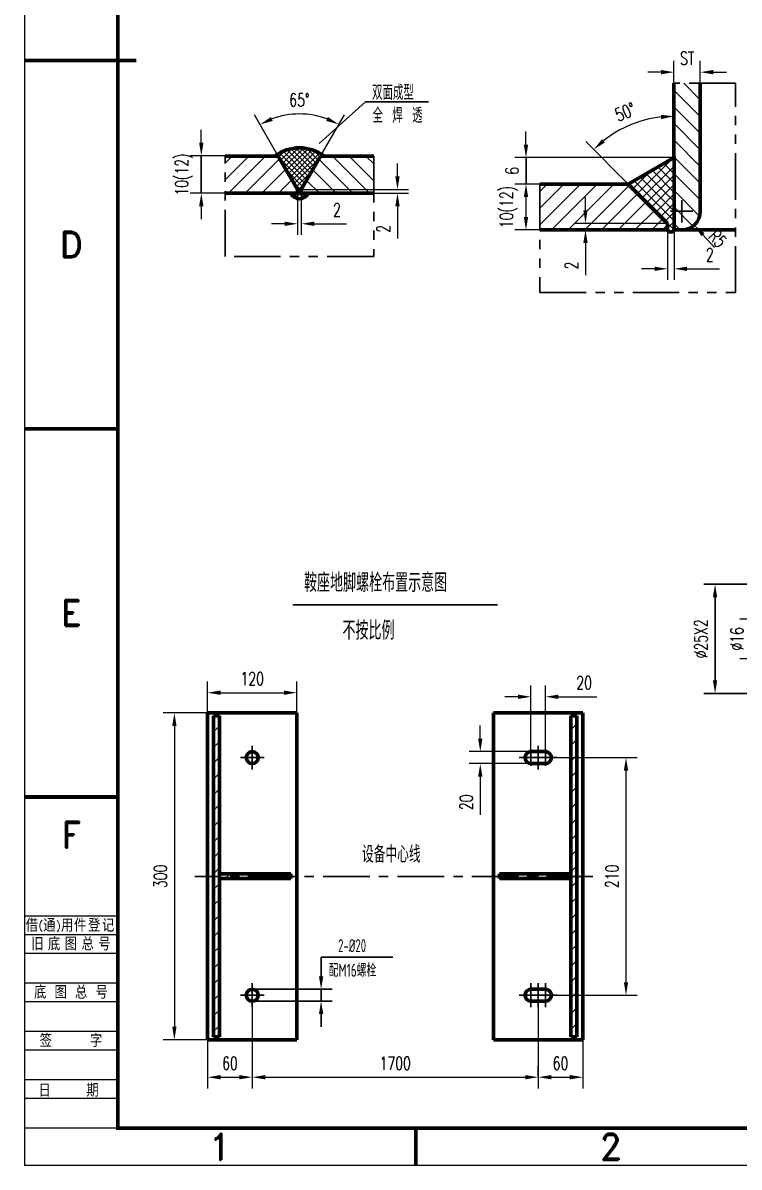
# Model space of a CAD drawing. Extents: x 0 to 1655, y 0 to 594.
# Drawn here: x -0.5 to 192, y -0.5 to 307.1 of the extents above; entities that cross this region are included whole.
import ezdxf

# ---------------------------------------------------------------- set-up
doc = ezdxf.new("R2010")
doc.units = 0
doc.header["$LTSCALE"] = 10
for name, pattern in [('CENTER', [2, 1.25, -0.25, 0.25, -0.25]), ('DASHED', [0.75, 0.5, -0.25]), ('PHANTOM', [2.5, 1.25, -0.25, 0.25, -0.25, 0.25, -0.25])]:
    doc.linetypes.add(name, pattern=pattern)
doc.layers.get('Defpoints').update_dxf_attribs({"linetype": 'CONTINUOUS'})
for name, color, linetype, lineweight in [('A', 3, 'CONTINUOUS', 70), ('BCD', 7, 'CONTINUOUS', 35), ('G', 1, 'CENTER', 35), ('K', 6, 'PHANTOM', 35)]:
    doc.layers.add(name, color=color, linetype=linetype, lineweight=lineweight)
doc.layers.add('TK', color=5, linetype='CONTINUOUS')
doc.styles.add('EN', font='romans.shx', dxfattribs={"width": 0.7, "height": 3.5})
doc.styles.add('HZ', font='dim.shx', dxfattribs={"width": 0.7, "height": 3.5, "bigfont": 'hztxt.shx'})
doc.styles.add('HZTXT', font='txt.shx', dxfattribs={"width": 0.7, "bigfont": 'HZTXT.shx'})
doc.styles.add('ST', font='romand.shx', dxfattribs={"bigfont": 'fs64f.shx'})
doc.dimstyles.get("Standard").update_dxf_attribs({"dimtxt": 3.5, "dimasz": 3.5, "dimexe": 3, "dimexo": 0, "dimgap": 2, "dimtad": 1, "dimdec": 4, "dimzin": 0, "dimdsep": 46, "dimtxsty": 'EN', "dimcen": 3, "dimclrt": 7, "dimadec": 0, "dimazin": 0, "dimtfac": 1, "dimtdec": 4, "dimtofl": 0, "dimtmove": 0, "dimatfit": 3, "dimfxl": 0, "dimtolj": 1, "dimtzin": 0, "dimarcsym": 0})

# ---------------------------------------------------------------- blocks, each defined once
blk = doc.blocks.new('*D7')
at = {"layer": 'BCD', "color": 0, "lineweight": -2}
for p, q in [((195.17, 150.35), (195.17, 153.85)), ((201.99, 146.85), (192.17, 146.85)), ((201.99, 136.18), (192.17, 136.18)), ((195.17, 132.68), (195.17, 129.18))]:
    blk.add_line(p, q, dxfattribs=at)
at = {"layer": 'BCD', "color": 0}
for points in [[(194.58, 150.35), (195.75, 150.35), (195.17, 146.85)], [(194.58, 132.68), (195.75, 132.68), (195.17, 136.18)]]:
    blk.add_solid(points, dxfattribs=at)
at = {"layer": 'Defpoints', "color": 0}
for p in [(201.99, 146.85), (195.17, 136.18), (201.99, 136.18)]:
    blk.add_point(p, dxfattribs=at)
at = {"layer": 'BCD', "color": 7, "insert": (191.42, 141.52), "char_height": 3.5, "attachment_point": 5, "rotation": 90, "style": 'EN'}
blk.add_mtext('\\A1;%%C16', dxfattribs=at)
blk = doc.blocks.new('*D16')
at = {"layer": 'BCD', "color": 0, "lineweight": -2}
for p, q in [((49.15, 121.59), (49.15, 130.04)), ((73.15, 121.59), (73.15, 130.04)), ((52.65, 127.04), (69.65, 127.04))]:
    blk.add_line(p, q, dxfattribs=at)
at = {"layer": 'BCD', "color": 0}
for points in [[(52.65, 127.62), (52.65, 126.45), (49.15, 127.04)], [(69.65, 127.62), (69.65, 126.45), (73.15, 127.04)]]:
    blk.add_solid(points, dxfattribs=at)
at = {"layer": 'Defpoints', "color": 0}
for p in [(73.15, 127.04), (49.15, 121.59), (73.15, 121.59)]:
    blk.add_point(p, dxfattribs=at)
at = {"layer": 'BCD', "color": 7, "insert": (61.15, 130.79), "char_height": 3.5, "attachment_point": 5, "style": 'EN'}
blk.add_mtext('\\A1;120', dxfattribs=at)
blk = doc.blocks.new('*D17')
at = {"layer": 'BCD', "color": 0, "lineweight": -2}
for p, q in [((49.15, 121.59), (37.22, 121.59)), ((40.22, 118.09), (40.22, 37.22)), ((49.15, 33.72), (37.22, 33.72))]:
    blk.add_line(p, q, dxfattribs=at)
at = {"layer": 'BCD', "color": 0}
for points in [[(39.64, 118.09), (40.8, 118.09), (40.22, 121.59)], [(39.64, 37.22), (40.8, 37.22), (40.22, 33.72)]]:
    blk.add_solid(points, dxfattribs=at)
at = {"layer": 'Defpoints', "color": 0}
for p in [(49.15, 121.59), (40.22, 33.72), (49.15, 33.72)]:
    blk.add_point(p, dxfattribs=at)
at = {"layer": 'BCD', "color": 7, "insert": (36.47, 77.66), "char_height": 3.5, "attachment_point": 5, "rotation": 90, "style": 'EN'}
blk.add_mtext('\\A1;300', dxfattribs=at)
blk = doc.blocks.new('*D18')
at = {"layer": 'BCD', "color": 0, "lineweight": -2}
for p, q in [((61.15, 42.52), (61.15, 20.67)), ((49.15, 33.72), (49.15, 20.67)), ((52.65, 23.67), (57.65, 23.67))]:
    blk.add_line(p, q, dxfattribs=at)
at = {"layer": 'BCD', "color": 0}
for points in [[(52.65, 24.25), (52.65, 23.09), (49.15, 23.67)], [(57.65, 24.25), (57.65, 23.09), (61.15, 23.67)]]:
    blk.add_solid(points, dxfattribs=at)
at = {"layer": 'Defpoints', "color": 0}
for p in [(61.15, 42.52), (49.15, 33.72), (61.15, 23.67)]:
    blk.add_point(p, dxfattribs=at)
at = {"layer": 'BCD', "color": 7, "insert": (55.15, 27.42), "char_height": 3.5, "attachment_point": 5, "style": 'EN'}
blk.add_mtext('\\A1;60', dxfattribs=at)
blk = doc.blocks.new('*D19')
at = {"layer": 'BCD', "color": 0, "lineweight": -2}
for p, q in [((61.15, 42.52), (61.15, 20.67)), ((138.01, 42.52), (138.01, 20.67)), ((64.65, 23.67), (134.51, 23.67))]:
    blk.add_line(p, q, dxfattribs=at)
at = {"layer": 'BCD', "color": 0}
for points in [[(64.65, 24.25), (64.65, 23.09), (61.15, 23.67)], [(134.51, 24.25), (134.51, 23.09), (138.01, 23.67)]]:
    blk.add_solid(points, dxfattribs=at)
at = {"layer": 'Defpoints', "color": 0}
for p in [(61.15, 42.52), (138.01, 42.52), (138.01, 23.67)]:
    blk.add_point(p, dxfattribs=at)
at = {"layer": 'BCD', "color": 7, "insert": (99.58, 27.42), "char_height": 3.5, "attachment_point": 5, "style": 'EN'}
blk.add_mtext('\\A1;1700', dxfattribs=at)
blk = doc.blocks.new('*D20')
at = {"layer": 'BCD', "color": 0, "lineweight": -2}
for p, q in [((150.01, 33.72), (150.01, 20.67)), ((138.01, 23.67), (138.01, 26.67)), ((141.51, 23.67), (146.51, 23.67))]:
    blk.add_line(p, q, dxfattribs=at)
at = {"layer": 'BCD', "color": 0}
for points in [[(141.51, 24.25), (141.51, 23.09), (138.01, 23.67)], [(146.51, 24.25), (146.51, 23.09), (150.01, 23.67)]]:
    blk.add_solid(points, dxfattribs=at)
at = {"layer": 'Defpoints', "color": 0}
for p in [(150.01, 33.72), (138.01, 23.67), (150.01, 23.67)]:
    blk.add_point(p, dxfattribs=at)
at = {"layer": 'BCD', "color": 7, "insert": (144.01, 27.42), "char_height": 3.5, "attachment_point": 5, "style": 'EN'}
blk.add_mtext('\\A1;60', dxfattribs=at)
blk = doc.blocks.new('*D21')
at = {"layer": 'BCD', "color": 0, "lineweight": -2}
for p, q in [((143.15, 109.59), (164.61, 109.59)), ((161.61, 106.09), (161.61, 49.22)), ((143.15, 45.72), (164.61, 45.72))]:
    blk.add_line(p, q, dxfattribs=at)
at = {"layer": 'BCD', "color": 0}
for points in [[(161.03, 106.09), (162.19, 106.09), (161.61, 109.59)], [(161.03, 49.22), (162.19, 49.22), (161.61, 45.72)]]:
    blk.add_solid(points, dxfattribs=at)
at = {"layer": 'Defpoints', "color": 0}
for p in [(143.15, 109.59), (143.15, 45.72), (161.61, 45.72)]:
    blk.add_point(p, dxfattribs=at)
at = {"layer": 'BCD', "color": 7, "insert": (157.86, 77.66), "char_height": 3.5, "attachment_point": 5, "rotation": 90, "style": 'EN'}
blk.add_mtext('\\A1;210', dxfattribs=at)
blk = doc.blocks.new('*D22')
at = {"layer": 'BCD', "color": 0, "lineweight": -2}
for p, q in [((136.07, 111.87), (136.07, 128.95)), ((139.95, 111.87), (139.95, 128.95)), ((132.57, 125.95), (129.07, 125.95)), ((143.45, 125.95), (153.78, 125.95))]:
    blk.add_line(p, q, dxfattribs=at)
at = {"layer": 'BCD', "color": 0}
for points in [[(132.57, 126.53), (132.57, 125.36), (136.07, 125.95)], [(143.45, 126.53), (143.45, 125.36), (139.95, 125.95)]]:
    blk.add_solid(points, dxfattribs=at)
at = {"layer": 'Defpoints', "color": 0}
for p in [(139.95, 125.95), (136.07, 111.87), (139.95, 111.87)]:
    blk.add_point(p, dxfattribs=at)
at = {"layer": 'BCD', "color": 7, "insert": (150.36, 129.7), "char_height": 3.5, "attachment_point": 5, "style": 'EN'}
blk.add_mtext('\\A1;20', dxfattribs=at)
blk = doc.blocks.new('*D23')
at = {"layer": 'BCD', "color": 0, "lineweight": -2}
for p, q in [((122.44, 114.69), (122.44, 118.19)), ((136.07, 111.19), (119.44, 111.19)), ((136.07, 107.99), (119.44, 107.99)), ((122.44, 104.49), (122.44, 94.16))]:
    blk.add_line(p, q, dxfattribs=at)
at = {"layer": 'BCD', "color": 0}
for points in [[(121.86, 114.69), (123.02, 114.69), (122.44, 111.19)], [(121.86, 104.49), (123.02, 104.49), (122.44, 107.99)]]:
    blk.add_solid(points, dxfattribs=at)
at = {"layer": 'Defpoints', "color": 0}
for p in [(136.07, 111.19), (122.44, 107.99), (136.07, 107.99)]:
    blk.add_point(p, dxfattribs=at)
at = {"layer": 'BCD', "color": 7, "insert": (118.69, 97.58), "char_height": 3.5, "attachment_point": 5, "rotation": 90, "style": 'EN'}
blk.add_mtext('\\A1;20', dxfattribs=at)
blk = doc.blocks.new('*D28')
at = {"layer": 'BCD', "color": 0, "lineweight": -2}
for p, q in [((174.51, 290.89), (174.51, 296.86)), ((181.58, 290.89), (181.58, 296.86)), ((171.01, 293.86), (167.51, 293.86)), ((185.08, 293.86), (188.58, 293.86))]:
    blk.add_line(p, q, dxfattribs=at)
at = {"layer": 'BCD', "color": 0}
for points in [[(171.01, 294.45), (171.01, 293.28), (174.51, 293.86)], [(185.08, 294.45), (185.08, 293.28), (181.58, 293.86)]]:
    blk.add_solid(points, dxfattribs=at)
at = {"layer": 'Defpoints', "color": 0}
for p in [(181.58, 293.86), (174.51, 290.89), (181.58, 290.89)]:
    blk.add_point(p, dxfattribs=at)
at = {"layer": 'BCD', "color": 7, "insert": (178.04, 297.61), "char_height": 3.5, "attachment_point": 5, "style": 'EN'}
blk.add_mtext('\\A1;ST', dxfattribs=at)
blk = doc.blocks.new('*D29')
at = {"layer": 'BCD', "color": 0, "lineweight": -2}
for p, q in [((68.16, 271.29), (61.75, 282.39)), ((79.52, 271.29), (85.93, 282.39))]:
    blk.add_line(p, q, dxfattribs=at)
blk.add_arc((73.84, 261.45), 21.18, 69.4788, 110.5212, dxfattribs=at)
at = {"layer": 'BCD', "color": 0}
for points in [[(66.67, 280.76), (66.17, 281.81), (63.25, 279.79)], [(81.51, 281.81), (81.02, 280.76), (84.43, 279.79)]]:
    blk.add_solid(points, dxfattribs=at)
at = {"layer": 'Defpoints', "color": 0}
for p in [(77.52, 282.31), (68.16, 271.29), (79.52, 271.29), (73.34, 262.31), (74.34, 262.31)]:
    blk.add_point(p, dxfattribs=at)
at = {"layer": 'BCD', "color": 7, "insert": (73.84, 286.38), "char_height": 3.5, "attachment_point": 5, "style": 'EN'}
blk.add_mtext('\\A1;65%%d', dxfattribs=at)
blk = doc.blocks.new('*D30')
at = {"layer": 'BCD', "color": 0, "lineweight": -2}
for p, q in [((100.18, 265.81), (100.18, 269.31)), ((74.34, 262.31), (103.18, 262.31)), ((74.34, 261.31), (103.18, 261.31)), ((100.18, 257.81), (100.18, 249.15))]:
    blk.add_line(p, q, dxfattribs=at)
at = {"layer": 'BCD', "color": 0}
for points in [[(99.6, 265.81), (100.77, 265.81), (100.18, 262.31)], [(99.6, 257.81), (100.77, 257.81), (100.18, 261.31)]]:
    blk.add_solid(points, dxfattribs=at)
at = {"layer": 'Defpoints', "color": 0}
for p in [(74.34, 262.31), (74.34, 261.31), (100.18, 261.31)]:
    blk.add_point(p, dxfattribs=at)
at = {"layer": 'BCD', "color": 7, "insert": (96.43, 251.73), "char_height": 3.5, "attachment_point": 5, "rotation": 90, "style": 'EN'}
blk.add_mtext('\\A1;2', dxfattribs=at)
blk = doc.blocks.new('*D31')
at = {"layer": 'BCD', "color": 0, "lineweight": -2}
for p, q in [((73.34, 261.31), (73.34, 250.1)), ((74.34, 261.31), (74.34, 250.1)), ((69.84, 253.1), (66.34, 253.1)), ((77.84, 253.1), (86.51, 253.1))]:
    blk.add_line(p, q, dxfattribs=at)
at = {"layer": 'BCD', "color": 0}
for points in [[(69.84, 253.69), (69.84, 252.52), (73.34, 253.1)], [(77.84, 253.69), (77.84, 252.52), (74.34, 253.1)]]:
    blk.add_solid(points, dxfattribs=at)
at = {"layer": 'Defpoints', "color": 0}
for p in [(73.34, 261.31), (74.34, 261.31), (74.34, 253.1)]:
    blk.add_point(p, dxfattribs=at)
at = {"layer": 'BCD', "color": 7, "insert": (83.92, 256.85), "char_height": 3.5, "attachment_point": 5, "style": 'EN'}
blk.add_mtext('\\A1;2', dxfattribs=at)
blk = doc.blocks.new('*D32')
at = {"layer": 'BCD', "color": 0, "lineweight": -2}
blk.add_line((162.23, 263.77), (150.81, 275.19), dxfattribs=at)
blk.add_arc((174.54, 251.45), 30.56, 96.6178, 128.435, dxfattribs=at)
at = {"layer": 'BCD', "color": 0}
for points in [[(170.99, 282.39), (171.05, 281.23), (174.51, 282.02)], [(155.93, 274.96), (155.16, 275.83), (152.93, 273.06)]]:
    blk.add_solid(points, dxfattribs=at)
at = {"layer": 'Defpoints', "color": 0}
for p in [(174.51, 290.89), (166.61, 280.97), (162.23, 263.77), (172.78, 253.21), (174.54, 251.46)]:
    blk.add_point(p, dxfattribs=at)
at = {"layer": 'BCD', "color": 7, "insert": (161.4, 283.15), "char_height": 3.5, "attachment_point": 5, "rotation": 22.5264, "style": 'EN'}
blk.add_mtext('\\A1;50%%d', dxfattribs=at)
blk = doc.blocks.new('*D33')
at = {"layer": 'BCD', "color": 0, "lineweight": -2}
for p, q in [((172.78, 251.45), (172.78, 238)), ((174.54, 251.46), (174.54, 238)), ((169.28, 241), (165.78, 241)), ((178.04, 241), (186.71, 241))]:
    blk.add_line(p, q, dxfattribs=at)
at = {"layer": 'BCD', "color": 0}
for points in [[(169.28, 241.58), (169.28, 240.42), (172.78, 241)], [(178.04, 241.58), (178.04, 240.42), (174.54, 241)]]:
    blk.add_solid(points, dxfattribs=at)
at = {"layer": 'Defpoints', "color": 0}
for p in [(172.78, 251.45), (174.54, 251.46), (174.54, 241)]:
    blk.add_point(p, dxfattribs=at)
at = {"layer": 'BCD', "color": 7, "insert": (184.13, 244.75), "char_height": 3.5, "attachment_point": 5, "style": 'EN'}
blk.add_mtext('\\A1;2', dxfattribs=at)
blk = doc.blocks.new('*D34')
at = {"layer": 'BCD', "color": 0, "lineweight": -2}
for p, q in [((150.72, 256.71), (150.72, 260.21)), ((172.78, 253.21), (147.72, 253.21)), ((172.78, 251.45), (147.72, 251.45)), ((150.72, 247.95), (150.72, 239.29))]:
    blk.add_line(p, q, dxfattribs=at)
at = {"layer": 'BCD', "color": 0}
for points in [[(150.14, 256.71), (151.3, 256.71), (150.72, 253.21)], [(150.14, 247.95), (151.3, 247.95), (150.72, 251.45)]]:
    blk.add_solid(points, dxfattribs=at)
at = {"layer": 'Defpoints', "color": 0}
for p in [(172.78, 253.21), (150.72, 251.45), (172.78, 251.45)]:
    blk.add_point(p, dxfattribs=at)
at = {"layer": 'BCD', "color": 7, "insert": (146.97, 241.87), "char_height": 3.5, "attachment_point": 5, "rotation": 90, "style": 'EN'}
blk.add_mtext('\\A1;2', dxfattribs=at)
blk = doc.blocks.new('*D36')
at = {"layer": 'BCD', "color": 0, "lineweight": -2}
for p, q in [((47.46, 274.86), (47.46, 278.36)), ((53.87, 271.36), (44.46, 271.36)), ((53.9, 261.31), (44.46, 261.31)), ((47.46, 257.81), (47.46, 254.31))]:
    blk.add_line(p, q, dxfattribs=at)
at = {"layer": 'BCD', "color": 0}
for points in [[(46.87, 274.86), (48.04, 274.86), (47.46, 271.36)], [(46.87, 257.81), (48.04, 257.81), (47.46, 261.31)]]:
    blk.add_solid(points, dxfattribs=at)
at = {"layer": 'Defpoints', "color": 0}
for p in [(53.87, 271.36), (47.46, 261.31), (53.9, 261.31)]:
    blk.add_point(p, dxfattribs=at)
at = {"layer": 'BCD', "color": 7, "insert": (42.79, 266.34), "char_height": 3.5, "attachment_point": 5, "rotation": 90, "style": 'EN'}
blk.add_mtext('\\A1;10(12)', dxfattribs=at)
blk = doc.blocks.new('*D37')
at = {"layer": 'BCD', "color": 0, "lineweight": -2}
for p, q in [((138.44, 263.77), (131.73, 263.77)), ((134.73, 260.27), (134.73, 254.95)), ((138.44, 251.45), (131.73, 251.45))]:
    blk.add_line(p, q, dxfattribs=at)
at = {"layer": 'BCD', "color": 0}
for points in [[(134.15, 260.27), (135.32, 260.27), (134.73, 263.77)], [(134.15, 254.95), (135.32, 254.95), (134.73, 251.45)]]:
    blk.add_solid(points, dxfattribs=at)
at = {"layer": 'Defpoints', "color": 0}
for p in [(138.44, 263.77), (134.73, 251.45), (138.44, 251.45)]:
    blk.add_point(p, dxfattribs=at)
at = {"layer": 'BCD', "color": 7, "insert": (130.07, 257.61), "char_height": 3.5, "attachment_point": 5, "rotation": 90, "style": 'EN'}
blk.add_mtext('\\A1;10(12)', dxfattribs=at)
blk = doc.blocks.new('*D38')
at = {"layer": 'BCD', "color": 0, "lineweight": -2}
for p, q in [((134.73, 274.38), (134.73, 277.88)), ((174.52, 270.88), (131.73, 270.88)), ((162.23, 263.77), (131.73, 263.77)), ((134.73, 260.27), (134.73, 256.77))]:
    blk.add_line(p, q, dxfattribs=at)
at = {"layer": 'BCD', "color": 0}
for points in [[(134.15, 274.38), (135.32, 274.38), (134.73, 270.88)], [(134.15, 260.27), (135.32, 260.27), (134.73, 263.77)]]:
    blk.add_solid(points, dxfattribs=at)
at = {"layer": 'Defpoints', "color": 0}
for p in [(174.52, 270.88), (134.73, 263.77), (162.23, 263.77)]:
    blk.add_point(p, dxfattribs=at)
at = {"layer": 'BCD', "color": 7, "insert": (130.98, 267.33), "char_height": 3.5, "attachment_point": 5, "rotation": 90, "style": 'EN'}
blk.add_mtext('\\A1;6', dxfattribs=at)

msp = doc.modelspace()

# ---------------------------------------------------------------- hatches: boundary and pattern name
at = {"layer": 'BCD'}
h = msp.add_hatch(dxfattribs=at)
h.set_pattern_fill('ANSI31', color=256, angle=90, style=0)
h.set_pattern_definition([(135, (-7.276, 3.8226), (-2.245064, -2.245064), [])])
edge = h.paths.add_edge_path()
edge.add_arc((176.57659, 256.46138), 5, 270, 360)
edge.add_line((181.57659, 256.46138), (181.57659, 290.88716))
edge.add_line((181.57659, 290.88716), (174.50597, 290.88716))
edge.add_line((174.50597, 290.88716), (174.51473, 281.36401))
edge.add_arc((174.58068, 251.2595), 30.10459, 90.0731176, 90.125505, ccw=False)
edge.add_line((174.54226, 281.36406), (174.51473, 281.36285))
edge.add_line((174.51473, 281.36285), (174.54226, 251.46138))
edge.add_line((174.54226, 251.46138), (176.57659, 251.46138))
h = msp.add_hatch(dxfattribs=at)
h.set_pattern_fill('ANSI31', color=256, style=0)
h.set_pattern_definition([(45, (-7.1237, 6.3852), (-2.245064, 2.245064), [])])
h.paths.add_polyline_path([(73.34247, 261.31315), (73.34247, 262.31045), (68.16037, 271.28609), (53.89525, 271.28609), (53.86755, 271.28609), (53.86755, 261.31315), (53.89525, 261.31315)])
h = msp.add_hatch(dxfattribs=at)
h.set_pattern_fill('ANSI31', color=256, angle=90, style=0)
h.set_pattern_definition([(135, (-7.1237, 6.3852), (-2.245064, -2.245064), [])])
h.paths.add_polyline_path([(93.78697, 262.31045), (93.78697, 271.28609), (79.52185, 271.28609), (74.33974, 262.31045), (78.71755, 262.31045)])
h.paths.add_polyline_path([(78.71755, 262.31045), (74.33974, 262.31045), (74.33974, 261.31315), (93.78697, 261.31315), (93.78697, 262.31045)])
h = msp.add_hatch(dxfattribs=at)
h.set_pattern_fill('ANSI31', color=256, style=0)
h.set_pattern_definition([(45, (-7.276, 3.8226), (-2.245064, 2.245064), [])])
h.paths.add_polyline_path([(162.22579, 263.76911), (138.44377, 263.76911), (138.44377, 251.45264), (151.95147, 251.45264), (151.95147, 253.21198), (151.94796, 253.21198), (151.94796, 253.21213), (172.78276, 253.21213)])
h.paths.add_polyline_path([(172.78276, 252.77552), (172.78276, 253.21213), (151.95147, 253.21213), (151.95147, 251.45264), (171.46025, 251.45264)])

# ---------------------------------------------------------------- linework, layer by layer
at = {"layer": 'A'}
for p, q in [((174.54226, 251.46138), (174.50597, 290.88716)), ((181.57659, 256.46138), (181.57659, 290.88716)), ((68.16037, 271.28609), (53.89525, 271.28609)), ((73.34247, 262.31045), (68.16037, 271.28609)), ((74.33974, 262.31045), (79.52185, 271.28609)), ((79.52185, 271.28609), (93.78697, 271.28609)), ((174.52253, 270.8821), (162.22579, 263.76911)), ((73.34247, 261.31315), (73.34247, 262.31045)), ((74.33974, 261.31315), (74.33974, 262.31045)), ((162.22579, 263.76911), (138.44377, 263.76911)), ((172.78276, 253.21213), (162.22579, 263.76911)), ((53.89525, 261.31315), (73.34247, 261.31315)), ((93.78697, 261.31315), (74.33974, 261.31315)), ((172.78276, 251.45264), (172.78276, 253.21213)), ((138.44377, 251.45264), (172.78276, 251.45264)), ((174.53861, 251.46138), (176.57659, 251.46138)), ((174.54226, 251.46138), (191.05024, 251.46138)), ((49.15009, 33.71848), (49.15009, 121.59348)), ((49.15009, 121.59348), (73.15009, 121.59348)), ((50.7501, 34.51849), (50.7501, 120.79348)), ((50.7501, 120.79348), (52.35011, 120.79348)), ((52.35011, 34.51849), (52.35011, 120.79348)), ((73.15009, 121.59348), (73.15009, 33.71848)), ((126.00848, 121.59348), (126.00848, 33.71848)), ((150.00848, 121.59348), (126.00848, 121.59348)), ((148.40847, 120.79348), (146.80847, 120.79348)), ((146.80847, 34.51849), (146.80847, 120.79348)), ((148.40847, 34.51849), (148.40847, 120.79348)), ((150.00848, 33.71848), (150.00848, 121.59348)), ((139.94598, 111.19349), (136.07098, 111.19349)), ((139.94598, 107.99348), (136.07098, 107.99348)), ((52.35011, 78.36002), (71.55012, 78.36002)), ((71.55012, 77.08002), (52.35011, 77.08002)), ((71.55012, 78.36002), (71.55012, 77.08002)), ((146.80847, 78.34144), (127.60846, 78.34144)), ((127.60846, 78.34144), (127.60846, 77.06144)), ((127.60846, 77.06144), (146.80847, 77.06144)), ((139.94598, 47.31849), (136.07098, 47.31849)), ((139.94598, 44.11848), (136.07098, 44.11848)), ((52.35011, 34.51849), (50.7501, 34.51849)), ((146.80847, 34.51849), (148.40847, 34.51849)), ((73.15009, 33.71848), (49.15009, 33.71848)), ((126.00848, 33.71848), (150.00848, 33.71848))]:
    msp.add_line(p, q, dxfattribs=at)
for centre in [(61.15009, 109.59348), (61.15009, 45.71848)]:
    msp.add_circle(centre, 1.6, dxfattribs=at)
for centre, radius, start, end in [((73.84111, 262.38203), 11.13007, 53.1301041, 126.8698959), ((73.84111, 262.47036), 2.66887, 205.6958918, 334.3041082), ((176.57659, 256.46138), 5, 270, 0), ((173.66069, 251.81504), 0.94979, 202.4306027, 337.5693973), ((136.07098, 109.59348), 1.6, 90, 270), ((139.94598, 109.59348), 1.6, 270, 90), ((136.07098, 45.71848), 1.6, 90, 270), ((139.94598, 45.71848), 1.6, 270, 90)]:
    msp.add_arc(centre, radius, start, end, dxfattribs=at)
at = {"layer": 'BCD'}
for p, q in [((79.14351, 274.66993), (91.55442, 285.86674)), ((91.55442, 285.86674), (108.52347, 285.86674)), ((47.45586, 271.36267), (47.45586, 261.31315)), ((67.97057, 271.28609), (67.6353, 271.62143)), ((70.0869, 272.85984), (68.28969, 271.06208)), ((75.293, 263.96149), (68.41982, 270.8367)), ((68.51312, 272.15398), (75.80924, 264.85567)), ((68.80597, 270.1679), (71.99503, 273.35794)), ((73.55567, 273.50844), (69.32221, 269.27371)), ((76.32552, 265.74985), (69.46268, 272.61472)), ((69.83848, 268.37953), (74.91736, 273.45995)), ((76.13981, 273.27214), (70.35472, 267.48534)), ((70.49155, 272.99613), (76.84175, 266.64404)), ((70.871, 266.59116), (77.2539, 272.97596)), ((78.27781, 272.58959), (71.38723, 265.69698)), ((77.35803, 267.53822), (71.61147, 273.28649)), ((71.90351, 264.8028), (79.22295, 272.12443)), ((72.84109, 273.46709), (77.87427, 268.4324)), ((78.39054, 269.32659), (74.21244, 273.50591)), ((75.78796, 273.34051), (78.90678, 270.22077)), ((79.42305, 271.11496), (77.72669, 272.81184)), ((80.09666, 271.58782), (79.79507, 271.28609)), ((134.7341, 270.8821), (134.7341, 263.76911)), ((79.14841, 270.63926), (72.41975, 263.90861)), ((164.71252, 261.28239), (174.01714, 270.58976)), ((174.54226, 268.62639), (165.95664, 260.03824)), ((170.19875, 268.38103), (174.54226, 264.03623)), ((174.54226, 266.52491), (171.7751, 269.29287)), ((70.34753, 267.49783), (74.77673, 263.0673)), ((72.93602, 263.01443), (77.22071, 267.30039)), ((168.11767, 267.17724), (163.46836, 262.52654)), ((163.77991, 264.66808), (174.54226, 253.90254)), ((174.48259, 256.57022), (165.43186, 265.62365)), ((167.04602, 266.55735), (174.54226, 259.05889)), ((167.2008, 258.79409), (174.54226, 266.13772)), ((174.54226, 261.54756), (168.62238, 267.46919)), ((74.33974, 262.09381), (72.27523, 264.15896)), ((72.78311, 260.02015), (74.33974, 261.57725)), ((75.293, 263.96153), (73.34247, 262.0104)), ((73.34247, 261.66067), (74.95679, 260.04587)), ((174.54226, 263.64905), (168.44495, 257.54994)), ((72.66554, 261.31315), (71.94488, 260.59228)), ((73.79046, 259.80197), (72.27972, 261.31315)), ((75.48589, 261.31315), (73.97819, 259.80501)), ((75.77838, 260.63465), (75.10007, 261.31315)), ((169.68911, 256.30579), (174.54226, 261.16038)), ((174.54226, 258.6717), (170.93326, 255.06163)), ((176.57659, 253.46138), (176.57659, 259.46138)), ((172.17742, 253.81749), (174.54226, 256.18303)), ((173.57659, 256.46138), (179.57659, 256.46138)), ((172.78276, 252.77552), (171.46025, 251.45264)), ((174.54226, 253.69436), (172.78276, 251.93435)), ((172.89762, 253.10286), (174.54226, 251.45773)), ((185.39133, 246.76414), (182.29398, 250.17159)), ((201.99148, 156.18348), (182.54649, 156.18348)), ((185.54649, 152.68348), (185.54649, 130.35013)), ((72.029, 150.6483), (127.10835, 150.6483)), ((201.99148, 126.85013), (182.54649, 126.85013)), ((52.35007, 118.16189), (50.7501, 116.56142)), ((148.40847, 118.69854), (146.80847, 117.09808)), ((50.7501, 112.31815), (52.35011, 113.91862)), ((146.80847, 112.85482), (148.40847, 114.45528)), ((52.35011, 109.67536), (50.75007, 108.07487)), ((148.40847, 110.21201), (146.80847, 108.61155)), ((50.7501, 103.83161), (52.35011, 105.43209)), ((146.80847, 104.36828), (148.40847, 105.96874)), ((148.40847, 101.72547), (146.80847, 100.12499)), ((52.35011, 101.18882), (50.7501, 99.58834)), ((50.7501, 95.34507), (52.35011, 96.94556)), ((146.80847, 95.88172), (148.40847, 97.48222)), ((52.35011, 92.70229), (50.7501, 91.1018)), ((148.40844, 93.23893), (146.80847, 91.63847)), ((50.7501, 86.85854), (52.35007, 88.45901)), ((146.80847, 87.3952), (148.40847, 88.99566)), ((52.35011, 84.21574), (50.7501, 82.61527)), ((148.40847, 84.75239), (146.80847, 83.15192)), ((146.80847, 78.90867), (148.40847, 80.50912)), ((50.75007, 78.37199), (52.35011, 79.97247)), ((55.16169, 78.36003), (53.88206, 77.08002)), ((56.71006, 77.08), (57.98969, 78.36002)), ((60.8177, 78.36002), (59.53806, 77.08002)), ((62.3661, 77.08002), (63.6457, 78.36002)), ((66.4737, 78.36002), (65.19407, 77.08002)), ((68.0221, 77.08002), (69.3017, 78.36)), ((71.55012, 77.78024), (70.85011, 77.08003)), ((128.8302, 77.06146), (130.10977, 78.34142)), ((132.9378, 78.34142), (131.65817, 77.06144)), ((134.4862, 77.06146), (135.7658, 78.34144)), ((138.59381, 78.34145), (137.31421, 77.06144)), ((140.14221, 77.06146), (141.42181, 78.34144)), ((144.24984, 78.34144), (142.97021, 77.06144)), ((145.79821, 77.06142), (146.80847, 78.072)), ((52.35011, 75.72921), (50.7501, 74.12872)), ((148.40847, 76.26586), (146.80847, 74.66537)), ((50.7501, 69.88544), (52.35011, 71.48594)), ((146.80847, 70.42211), (148.40847, 72.02259)), ((148.40847, 67.77932), (146.80847, 66.17884)), ((52.35011, 67.24267), (50.7501, 65.64219)), ((50.7501, 61.39892), (52.35011, 62.9994)), ((146.80847, 61.93557), (148.40844, 63.53603)), ((52.35011, 58.75614), (50.7501, 57.15565)), ((148.40847, 59.29278), (146.80847, 57.69231)), ((79.65886, 55.9012), (98.91294, 55.9012)), ((79.65886, 50.81848), (79.65886, 55.9012)), ((50.7501, 52.91239), (52.35011, 54.51287)), ((146.80847, 53.44904), (148.40847, 55.04951)), ((52.35011, 50.2696), (50.75007, 48.66911)), ((148.40847, 50.80624), (146.80847, 49.20576)), ((61.15009, 47.31848), (82.65886, 47.31848)), ((79.65886, 47.31848), (79.65886, 44.11848)), ((146.80847, 44.96249), (148.40847, 46.56297)), ((50.7501, 44.42583), (52.35011, 46.02631)), ((61.15009, 44.11848), (82.65886, 44.11848)), ((52.35011, 41.78304), (50.7501, 40.18256)), ((79.65886, 40.61848), (79.65886, 37.24538)), ((148.40847, 42.31971), (146.80847, 40.71922)), ((50.7501, 35.93929), (52.35011, 37.53979)), ((146.80847, 36.47596), (148.40844, 38.07642))]:
    msp.add_line(p, q, dxfattribs=at)
for points in [[(79.40084, 274.14643), (78.88617, 275.19344), (76.00248, 273.12593), (79.40084, 274.14643)], [(182.72563, 250.56395), (181.86232, 249.77922), (179.93976, 252.7615)], [(184.96316, 152.68348), (186.12982, 152.68348), (185.54649, 156.18348)], [(184.96316, 130.35013), (186.12982, 130.35013), (185.54649, 126.85013)], [(79.07552, 50.81848), (80.24219, 50.81848), (79.65886, 47.31848)], [(79.07552, 40.61848), (80.24219, 40.61848), (79.65886, 44.11848)]]:
    msp.add_solid(points, dxfattribs=at)
at = {"layer": 'G'}
for p, q in [((61.15009, 106.39349), (61.15009, 112.79348)), ((136.07098, 107.36545), (136.07098, 111.87463)), ((138.00848, 106.39349), (138.00848, 112.79348)), ((139.94598, 107.36545), (139.94598, 111.87463)), ((57.95008, 109.59348), (64.35011, 109.59348)), ((132.87097, 109.59348), (143.14599, 109.59348)), ((152.71168, 77.65598), (45.70042, 77.65598)), ((61.15009, 42.51849), (61.15009, 48.91848)), ((136.07098, 42.51849), (136.07098, 48.91848)), ((138.00848, 42.51849), (138.00848, 48.91848)), ((139.94598, 42.51849), (139.94598, 48.91848)), ((57.95008, 45.71848), (64.35011, 45.71848)), ((61.15009, 45.71848), (61.15009, 42.51849)), ((132.87097, 45.71848), (143.14599, 45.71848))]:
    msp.add_line(p, q, dxfattribs=at)
at = {"layer": 'K'}
for p, q in [((191.04659, 290.88716), (174.50597, 290.88716)), ((191.04659, 290.88716), (191.05024, 286.47968)), ((191.05024, 234.58068), (191.05024, 286.47968)), ((53.86755, 244.3425), (53.86755, 271.36267)), ((93.78697, 271.28609), (93.78697, 244.3425)), ((138.44377, 263.76911), (138.44377, 234.58068)), ((93.78697, 244.3425), (53.86755, 244.3425)), ((138.44377, 234.58068), (191.05024, 234.58068))]:
    msp.add_line(p, q, dxfattribs=at)
at = {"layer": 'TK', "linetype": 'DASHED', "const_width": 0.35}
msp.add_lwpolyline([(0, 0), (841, 0), (841, 594), (0, 594)], close=True, dxfattribs=at)
at = {"layer": 'TK', "const_width": 1}
msp.add_lwpolyline([(25, 10), (831, 10), (831, 584), (25, 584)], close=True, dxfattribs=at)
at = {"layer": 'TK'}
for points, const_width in [([(30, 297), (0, 297)], 1), ([(25, 198), (0, 198)], 1), ([(25, 99), (0, 99)], 1), ([(0, 67), (25, 67)], 0.35), ([(0, 62), (25, 62)], 0.35), ([(0, 57), (25, 57)], 0.35), ([(0, 49), (25, 49)], 0.35), ([(0, 44), (25, 44)], 0.35), ([(0, 36), (25, 36)], 0.35), ([(0, 31), (25, 31)], 0.35), ([(0, 23), (25, 23)], 0.35), ([(0, 18), (25, 18)], 0.35), ([(0, 10), (25, 10)], 0.35), ([(105.125, 0), (105.125, 10)], 1)]:
    msp.add_lwpolyline(points, dxfattribs=dict(at, const_width=const_width))

# ---------------------------------------------------------------- texts
at = {"layer": 'BCD'}
for s, height, style, width, p in [('双面成型', 4.008939, 'HZTXT', 0.7, (93.35041, 286.4057)), ('全 焊 透', 4.008939, 'HZTXT', 0.7, (93.47884, 280.23039)), ('鞍座地脚螺栓布置示意图', 5, 'HZTXT', 0.7, (75.05493, 154.1154)), ('不按比例', 5, 'HZTXT', 0.7, (85.40022, 141.27343)), ('设备中心线', 4.49982, 'HZTXT', 0.7, (90.65174, 81.3567)), ('配M16螺栓', 3.5, 'HZ', 0.75, (81.69972, 50.67136))]:
    msp.add_text(s, height=height, dxfattribs=dict(at, style=style, width=width)).set_placement(p)
at = {"layer": 'BCD', "color": 7, "char_height": 3.5, "attachment_point": 5, "style": 'EN'}
for s, insert, rotation in [('\\A1;R5', (186.24473, 249.08085), 312.2706409), ('\\A1;%%C25X2', (181.79649, 141.5168), 90)]:
    msp.add_mtext(s, dxfattribs=dict(at, insert=insert, rotation=rotation))
at = {"layer": 'BCD', "insert": (84.23956, 60.787), "char_height": 3.5, "width": 18.5306551, "attachment_point": 1, "style": 'HZ'}
msp.add_mtext('2-%%C20', dxfattribs=at)
at = {"layer": 'TK', "style": 'ST'}
for s, height, p in [('借', 3.5, (0.25, 62.75)), ('(', 2, (3.75, 63.5)), ('通', 3.5, (4.95, 62.75)), (')', 2, (8.45, 63.4)), ('用', 3.5, (9.75, 62.75)), ('件', 3.5, (13.25, 62.75)), ('登', 3.5, (17, 62.75)), ('记', 3.5, (20.75, 62.75)), ('底', 3.5, (6.25, 57.75, 8.75)), ('总', 3.5, (15.25, 57.75, 8.75)), ('旧', 3.5, (1.75, 57.75, 8.75)), ('图', 3.5, (10.75, 57.75, 8.75)), ('号', 3.5, (19.75, 57.75, 8.75)), ('底', 3.5, (2.5, 44.75, 8.75)), ('图', 3.5, (8, 44.75, 8.75)), ('总', 3.5, (13.5, 44.75, 8.75)), ('号', 3.5, (19, 44.75, 8.75)), ('签', 3.5, (4, 31.75)), ('字', 3.5, (17.5, 31.75)), ('日', 3.5, (3.6626, 18.3736)), ('期', 3.5, (16.53619, 18.42142))]:
    msp.add_text(s, height=height, dxfattribs=at).set_placement(p)
at = {"layer": 'TK', "char_height": 7, "width": 15, "attachment_point": 5, "style": 'ST'}
for s, insert in [('D', (12.5, 247.5)), ('E', (12.5, 148.5)), ('F', (12.5, 88.87326)), ('1', (52.5, 5)), ('2', (157.5, 5))]:
    msp.add_mtext(s, dxfattribs=dict(at, insert=insert))

# ---------------------------------------------------------------- dimensions: what is measured, and where the dimension line sits
at = {"layer": 'BCD'}
dim = msp.add_linear_dim(base=(181.57659, 293.86228), p1=(174.50597, 290.88716), p2=(181.57659, 290.88716), text='ST', dimstyle='Standard', dxfattribs=at)
dim.commit()
dim.dimension.update_dxf_attribs({"geometry": '*D28', "text_midpoint": (178.04128, 297.61228)})
dim = msp.add_angular_dim_2l(base=(166.61393, 280.96911), line1=((174.54226, 251.46138), (174.50597, 290.88716)), line2=((172.78276, 253.21213), (162.22579, 263.76911)), text='50%%d', dimstyle='Standard', override={"dimdec": 0, "dimlfac": 10, "dimtdec": 0}, dxfattribs=at)
dim.commit()
dim.dimension.update_dxf_attribs({"geometry": '*D32', "text_midpoint": (161.39676, 283.14742)})
dim = msp.add_angular_dim_2l(base=(77.51903, 282.30526), line1=((74.33974, 262.31045), (79.52185, 271.28609)), line2=((73.34247, 262.31045), (68.16037, 271.28609)), text='65%%d', dimstyle='Standard', override={"dimdec": 0, "dimlfac": 10, "dimtdec": 0}, dxfattribs=at)
dim.commit()
dim.dimension.update_dxf_attribs({"geometry": '*D29', "text_midpoint": (73.84111, 282.62704), "dimtype": 162})
dim = msp.add_linear_dim(base=(47.45586, 261.31315), p1=(53.86755, 271.36267), p2=(53.89525, 261.31315), angle=90, text='10(12)', dimstyle='Standard', override={"dimdec": 0, "dimlfac": 10, "dimtdec": 0}, dxfattribs=at)
dim.commit()
dim.dimension.update_dxf_attribs({"geometry": '*D36', "text_midpoint": (47.45586, 266.33791), "dimtype": 160})
for base, p1, p2, text, picture, middle in [((134.7341, 263.76911), (174.52253, 270.8821), (162.22579, 263.76911), '6', '*D38', (130.9841, 267.3256)), ((100.18468, 261.31315), (74.33974, 262.31045), (74.33974, 261.31315), '2', '*D30', (96.43468, 251.72982)), ((134.7341, 251.45264), (138.44377, 263.76911), (138.44377, 251.45264), '10(12)', '*D37', (130.06743, 257.61087)), ((150.72067, 251.45264), (172.78276, 253.21213), (172.78276, 251.45264), '2', '*D34', (146.97067, 241.8693)), ((40.21921, 33.71848), (49.15009, 121.59348), (49.15009, 33.71848), '300', '*D17', (36.46921, 77.65598)), ((122.4404, 107.99348), (136.07098, 111.19348), (136.07098, 107.99348), '20', '*D23', (118.6904, 97.57681)), ((161.61116, 45.71848), (143.14599, 109.59348), (143.14599, 45.71848), '210', '*D21', (157.86116, 77.65598))]:
    dim = msp.add_linear_dim(base=base, p1=p1, p2=p2, angle=90, text=text, dimstyle='Standard', override={"dimdec": 0, "dimlfac": 10, "dimtdec": 0}, dxfattribs=at)
    dim.commit()
    dim.dimension.update_dxf_attribs({"geometry": picture, "text_midpoint": middle})
dim = msp.add_linear_dim(base=(74.33974, 253.10341), p1=(73.34247, 261.31315), p2=(74.33974, 261.31315), text='2', dimstyle='Standard', override={"dimdec": 0, "dimlfac": 10, "dimtdec": 0}, dxfattribs=at)
dim.commit()
dim.dimension.update_dxf_attribs({"geometry": '*D31', "text_midpoint": (83.92308, 253.10341), "dimtype": 160})
for base, p1, p2, text, picture, middle in [((174.54226, 241.00122), (172.78276, 251.45264), (174.54226, 251.46138), '2', '*D33', (184.12559, 244.75122)), ((73.15009, 127.03805), (49.15009, 121.59348), (73.15009, 121.59348), '120', '*D16', (61.15009, 130.78805)), ((139.94598, 125.94653), (136.07098, 111.87463), (139.94598, 111.87463), '20', '*D22', (150.36265, 129.69653)), ((61.15009, 23.67012), (49.15009, 33.71848), (61.15009, 42.51849), '60', '*D18', (55.15009, 27.42012)), ((138.00848, 23.67012), (61.15009, 42.51849), (138.00848, 42.51849), '1700', '*D19', (99.57929, 27.42012)), ((150.00848, 23.67012), (138.00848, 23.67012), (150.00848, 33.71848), '60', '*D20', (144.00848, 27.42012))]:
    dim = msp.add_linear_dim(base=base, p1=p1, p2=p2, text=text, dimstyle='Standard', override={"dimdec": 0, "dimlfac": 10, "dimtdec": 0}, dxfattribs=at)
    dim.commit()
    dim.dimension.update_dxf_attribs({"geometry": picture, "text_midpoint": middle})
dim = msp.add_linear_dim(base=(195.16831, 136.18346), p1=(201.99148, 146.85013), p2=(201.99148, 136.18346), angle=90, text='%%C16', dimstyle='Standard', dxfattribs=at)
dim.commit()
dim.dimension.update_dxf_attribs({"geometry": '*D7', "text_midpoint": (191.41831, 141.51679)})

doc.saveas('drawing.dxf')
